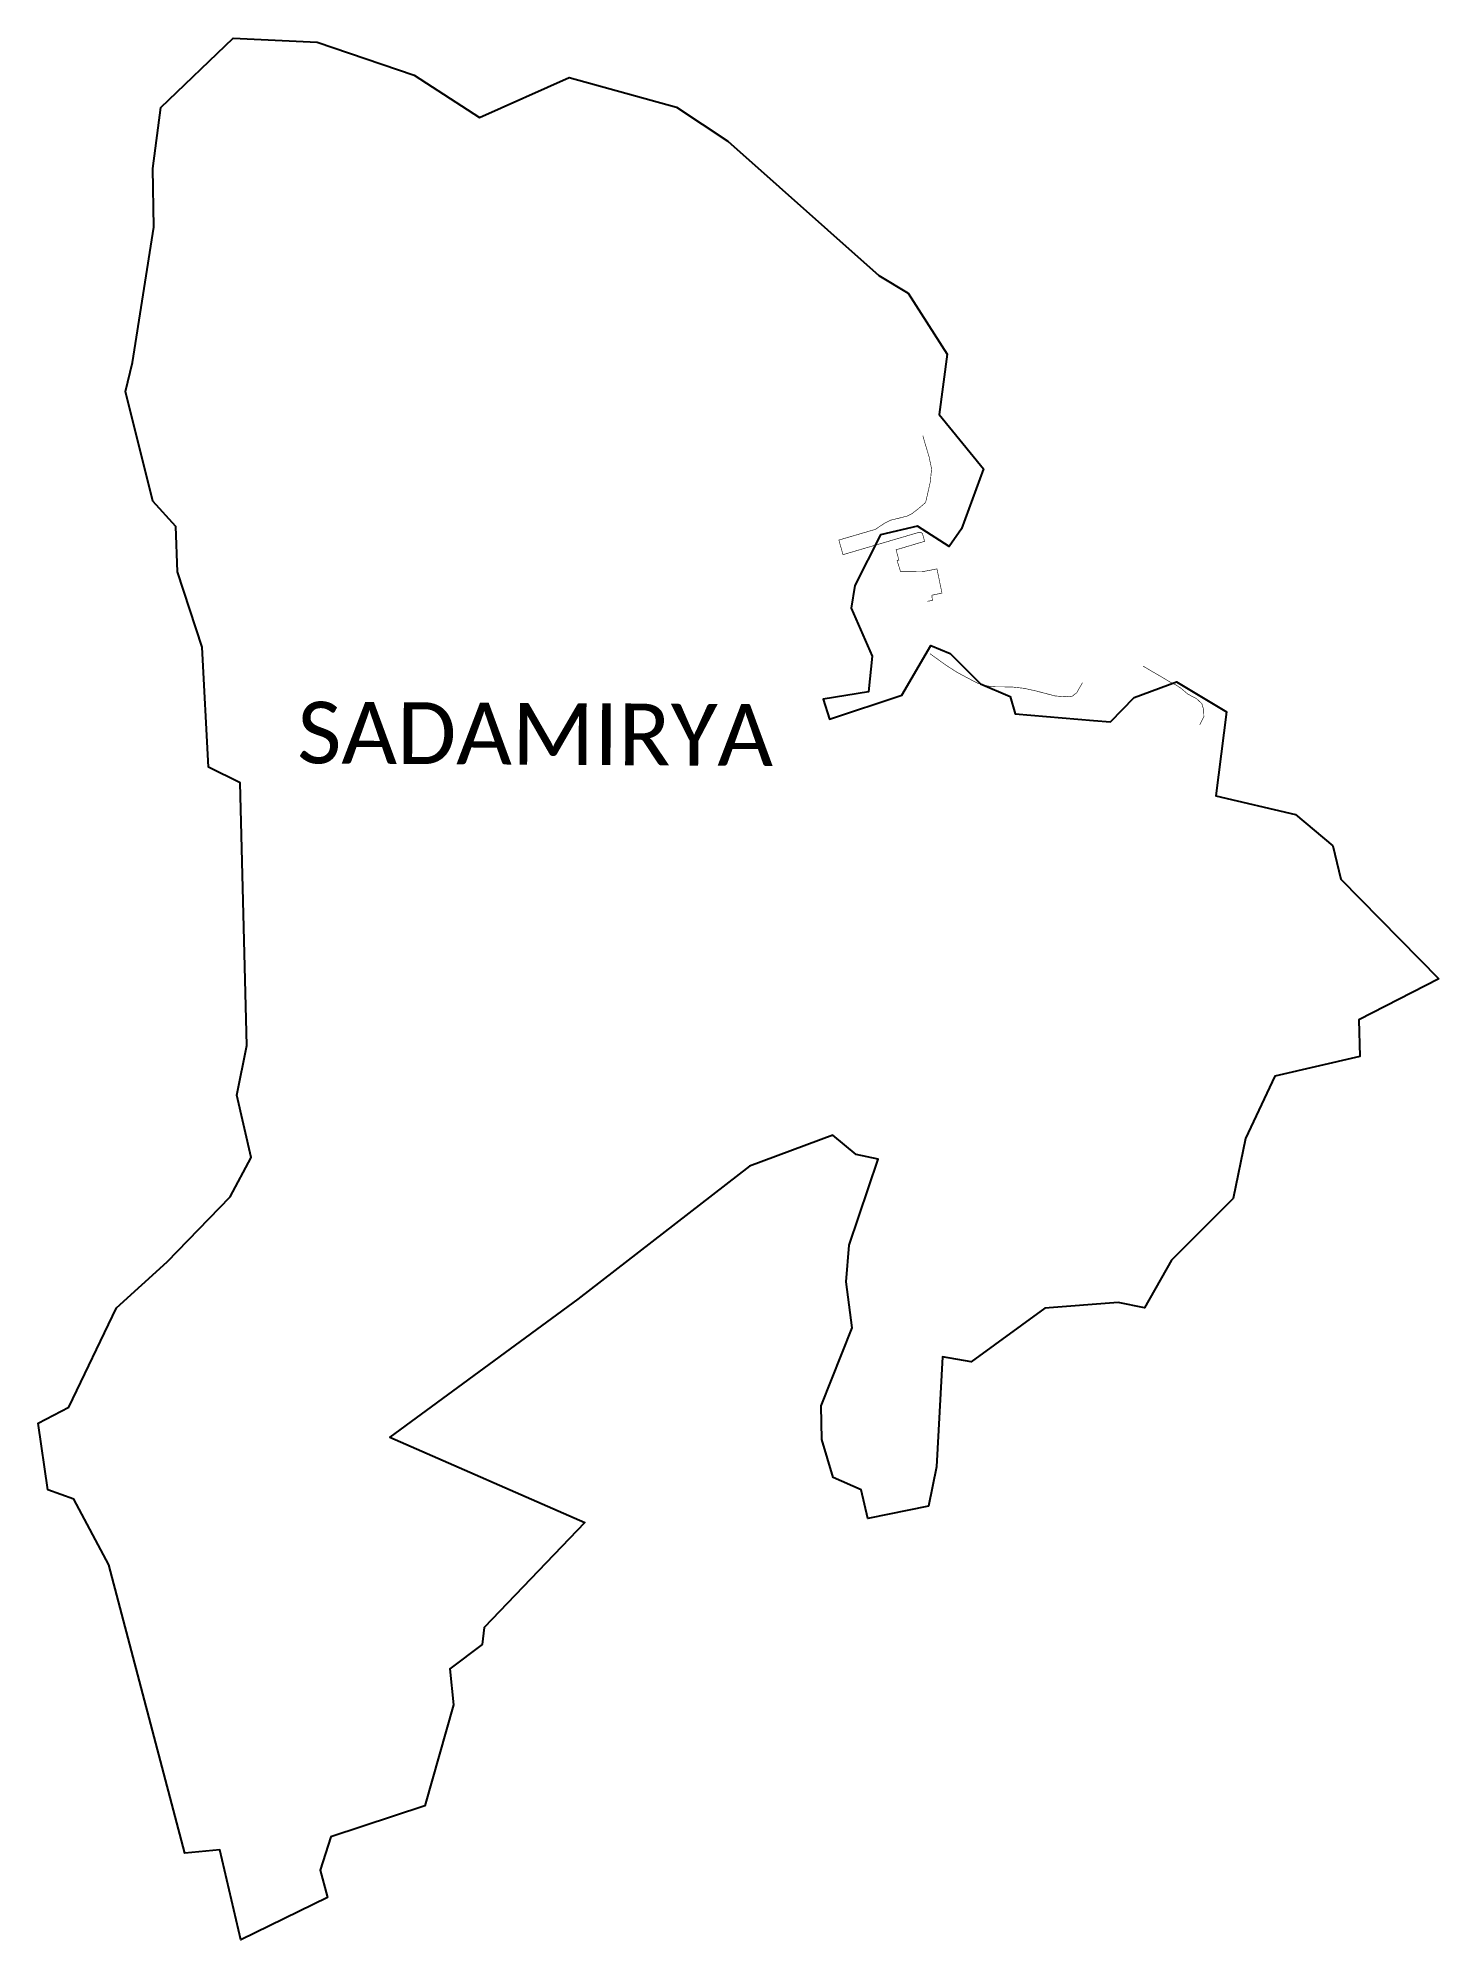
# Model space of a CAD drawing. Header units: metres. Extents: x 314310 to 316673, y 1882543 to 1885750.
import ezdxf

# ---------------------------------------------------------------- set-up
doc = ezdxf.new("R2010")
doc.units = ezdxf.units.M
for name, color, linetype in [('SEAWALL', 170, 'Continuous'), ('village', 3, 'Continuous'), ('VILLAGE NAME', 250, 'Continuous')]:
    doc.layers.add(name, color=color, linetype=linetype)
doc.styles.get("Standard").update_dxf_attribs({"font": 'simplex.shx'})

msp = doc.modelspace()

# ---------------------------------------------------------------- linework, layer by layer
at = {"layer": 'SEAWALL', "color": 30, "const_width": 1, "flags": 128}
for points in [[(315809.9, 1884800.2), (315818.5, 1884801.5), (315817.5, 1884810.4), (315834.6, 1884814), (315826.2, 1884854.8), (315803.9, 1884850.5), (315764.8, 1884850), (315759, 1884868.8), (315761.9, 1884869.7), (315757.3, 1884887), (315805.4, 1884901.3), (315801.9, 1884913.7), (315800.4, 1884915.5), (315798.8, 1884916.2), (315797.1, 1884916.5), (315796, 1884916.5), (315667.8, 1884878.8), (315660.7, 1884903.4), (315722.5, 1884921.5), (315728.5, 1884925.7), (315738.9, 1884932.4), (315748.3, 1884937), (315761.3, 1884940.1), (315775.6, 1884943.8), (315783.5, 1884947.6), (315794.8, 1884956.2), (315805.4, 1884965.3), (315807.2, 1884967.6), (315810, 1884979.5), (315815, 1885001.9), (315817.1, 1885023.7), (315812.9, 1885043.7), (315806.5, 1885065), (315802.4, 1885079.3)], [(316071.6, 1884663.1), (316068.8, 1884658.1), (316065.2, 1884652.1), (316062.1, 1884646), (316057.6, 1884642.8), (316054.7, 1884640.3), (316044.5, 1884639.1), (316025.7, 1884640.5), (315993.9, 1884648.8), (315973.3, 1884653.4), (315951.4, 1884655.8), (315933.6, 1884655.9), (315923.5, 1884656), (315911.8, 1884657.3), (315898.6, 1884660.8), (315895, 1884661.9), (315873.2, 1884673.3), (315859.6, 1884680.7), (315841.4, 1884692.4), (315814.4, 1884711.8)], [(316269.3, 1884591.8), (316276.3, 1884605.8), (316275.9, 1884617.2), (316273.6, 1884625), (316272.8, 1884627.7), (316263.2, 1884636.5), (316256.1, 1884640.1), (316249.2, 1884643.6), (316237.4, 1884653.7), (316229.1, 1884659), (316221.3, 1884662.9), (316199.9, 1884675.5), (316186.1, 1884683.6), (316173.8, 1884690.8)]]:
    msp.add_lwpolyline(points, dxfattribs=at)
at = {"layer": 'village', "color": 3, "true_color": 0x00ff00}
msp.add_polyline3d([(316672.7, 1884163.6, 0), (316537.7, 1884094.5, 0), (316539.4, 1884032.4, 0), (316395.7, 1883999.5, 0), (316346.4, 1883894.4, 0), (316325.9, 1883793.1, 0), (316221.4, 1883689, 0), (316176, 1883608.7, 0), (316131.6, 1883617.8, 0), (316007.9, 1883608.1, 0), (315884.1, 1883517.8, 0), (315835.7, 1883526.2, 0), (315825.2, 1883340.9, 0), (315812, 1883274.1, 0), (315709.5, 1883253.5, 0), (315698.5, 1883301.7, 0), (315650.9, 1883322.8, 0), (315631.9, 1883386.7, 0), (315630.9, 1883443.4, 0), (315683.2, 1883575.3, 0), (315673, 1883652.7, 0), (315678.2, 1883714.4, 0), (315727, 1883859.7, 0), (315689.9, 1883867.4, 0), (315650.5, 1883899.7, 0), (315510.1, 1883847.4, 0), (315220.4, 1883623.5, 0), (314903.8, 1883390.8, 0), (315232.3, 1883246.8, 0), (315062.9, 1883069.9, 0), (315059.1, 1883041.3, 0), (315004.7, 1883000.3, 0), (315010.8, 1882939.4, 0), (314962.7, 1882768.8, 0), (314804, 1882716.7, 0), (314786.1, 1882660.6, 0), (314793.7, 1882631.6, 0), (314798.2, 1882614.7, 0), (314652.4, 1882542.9, 0), (314616.8, 1882695.1, 0), (314558.1, 1882689.5, 0), (314430, 1883175.6, 0), (314370.5, 1883285.9, 0), (314326.7, 1883301.7, 0), (314310.4, 1883414.1, 0), (314362.4, 1883441.2, 0), (314442.9, 1883608.8, 0), (314528.3, 1883686.6, 0), (314634.1, 1883795.7, 0), (314669.8, 1883862.3, 0), (314645.8, 1883967.5, 0), (314662.5, 1884051.1, 0), (314651, 1884494.3, 0), (314597.7, 1884520.4, 0), (314587, 1884722.8, 0), (314545.7, 1884849.7, 0), (314542.5, 1884926.5, 0), (314503.8, 1884968.9, 0), (314458, 1885153.7, 0), (314469.5, 1885202.6, 0), (314505.6, 1885431.3, 0), (314503.7, 1885530.2, 0), (314517.2, 1885632.7, 0), (314639.5, 1885749.9, 0), (314781.2, 1885742.7, 0), (314944.7, 1885687.3, 0), (315054.7, 1885615.8, 0), (315206.2, 1885683.5, 0), (315386.7, 1885633.4, 0), (315473.5, 1885575.9, 0), (315728, 1885349.6, 0), (315777.8, 1885319.8, 0), (315843.4, 1885216.6, 0), (315829.9, 1885115, 0), (315904.4, 1885023.5, 0), (315867.3, 1884922.2, 0), (315846.7, 1884892.7, 0), (315793.4, 1884926.9, 0), (315731.2, 1884912.4, 0), (315687.8, 1884826.8, 0), (315681.7, 1884788.8, 0), (315716.7, 1884707.5, 0), (315710.5, 1884647.3, 0), (315634.4, 1884634.9, 0), (315645.1, 1884601.3, 0), (315766.8, 1884642.1, 0), (315815.7, 1884725.5, 0), (315848.2, 1884712.2, 0), (315899.5, 1884661.1, 0), (315949.6, 1884639.6, 0), (315957.8, 1884610.2, 0), (316090.4, 1884599, 0), (316119, 1884597, 0), (316158.9, 1884637.9, 0), (316230, 1884664.1, 0), (316314.6, 1884613.6, 0), (316296.6, 1884472, 0), (316430.5, 1884440.7, 0), (316493.7, 1884387.9, 0), (316507.2, 1884331.8, 0)], close=True, dxfattribs=at)

# ---------------------------------------------------------------- texts
at = {"layer": 'VILLAGE NAME', "insert": (314747.9, 1884631), "char_height": 104.042, "attachment_point": 1, "rotation": 359.6762}
msp.add_mtext_dynamic_manual_height_columns('{\\fCalibri|b0|i0|c0|p34;SADAMIRYA}', width=1115.134, gutter_width=520.2, heights=[0], dxfattribs=at)

doc.saveas('drawing.dxf')
